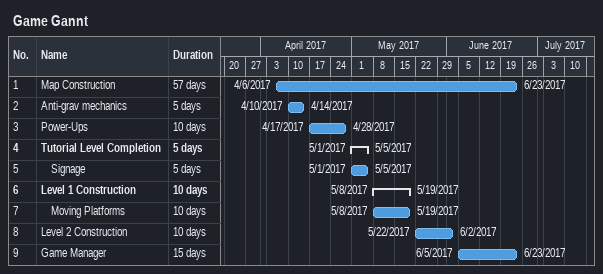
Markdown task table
Game Gannt

| ID | Level | Task | Duration | Start | Finish |
|---|---|---|---|---|---|
| 1 | 1 | Map Construction | 57d | 2017-04-06 | 2017-06-23 |
| 2 | 1 | Anti-grav mechanics | 5d | 2017-04-10 | 2017-04-14 |
| 3 | 1 | Power-Ups | 10d | 2017-04-17 | 2017-04-28 |
| 4 | 1 | **Tutorial Level Completion** | 5d | 2017-05-01 | 2017-05-05 |
| 5 | 2 | Signage | 5d | 2017-05-01 | 2017-05-05 |
| 6 | 1 | **Level 1 Construction** | 10d | 2017-05-08 | 2017-05-19 |
| 7 | 2 | Moving Platforms | 10d | 2017-05-08 | 2017-05-19 |
| 8 | 1 | Level 2 Construction | 10d | 2017-05-22 | 2017-06-02 |
| 9 | 1 | Game Manager | 15d | 2017-06-05 | 2017-06-23 |
